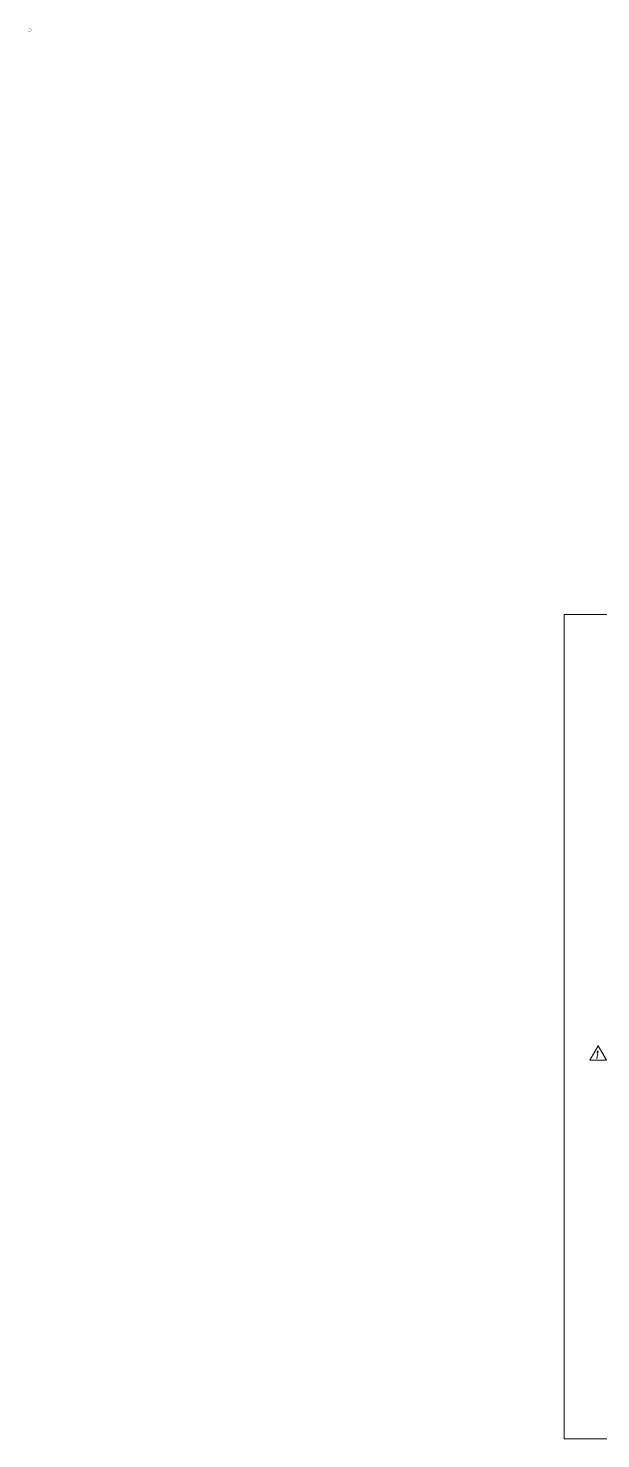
# Model space of a CAD drawing. Header units: millimetres. Extents: x -215875 to 27954, y -2277 to 15904.
# Drawn here: x 8737 to 15181, y 43 to 15904 of the extents above; entities that cross this region are included whole.
import ezdxf

# ---------------------------------------------------------------- set-up
doc = ezdxf.new("R2010")
doc.units = ezdxf.units.MM
doc.header["$MEASUREMENT"] = 0
doc.layers.get('0').update_dxf_attribs({"lineweight": 25})
doc.layers.add('F', color=7, linetype='Continuous', lineweight=15)
doc.layers.add('T', color=4, linetype='Continuous', lineweight=15)
doc.styles.add('Text', font='romans.shx', dxfattribs={"width": 0.8, "oblique": 10})

msp = doc.modelspace()

# ---------------------------------------------------------------- hatches: boundary and pattern name
h = msp.add_hatch(color=256)
h.paths.add_polyline_path([(8739.346, 15899.286), (8737.931, 15900.702, 0.011368043), (8737.207, 15900.011), (8740.036, 15897.182, -0.392227087), (8764.493, 15898.108), (8764.709, 15900.495, 0.030830872), (8762.645, 15901.843), (8763.547, 15903.631, 0.011368043), (8762.664, 15904.101), (8761.764, 15902.315, 0.309923265)])
h.paths.add_polyline_path([(8761.86, 15868.922), (8761.645, 15866.534, 0.559819064), (8764.709, 15900.495), (8764.493, 15898.108, -0.514916663)])
h.paths.add_polyline_path([(8761.645, 15866.534), (8761.86, 15868.922, -0.341184584), (8740.036, 15871.726), (8737.207, 15868.898, 0.011368043), (8737.931, 15868.207), (8739.346, 15869.623, 0.308103219)])

# ---------------------------------------------------------------- linework, layer by layer
at = {"layer": 'F', "color": 6}
msp.add_lwpolyline([(14768.864, 9312.832), (14768.864, 42.832), (27953.864, 42.832), (27953.864, 9312.832)], close=True, dxfattribs=at)
msp.add_lwpolyline([(14768.864, 9312.832), (14768.864, 42.832), (27953.864, 42.832), (27953.864, 9312.832)], close=True, dxfattribs=at)
at = {"layer": 'F', "color": 7}
msp.add_lwpolyline([(15151.802, 4460.898), (15058.312, 4298.968), (15245.293, 4298.968)], close=True, dxfattribs=at)

# ---------------------------------------------------------------- texts
at = {"layer": 'T', "lineweight": 20, "style": 'Text', "oblique": 10, "width": 0.8}
msp.add_text('1', height=90, dxfattribs=at).set_placement((15103.337, 4315.011))

doc.saveas('drawing.dxf')
